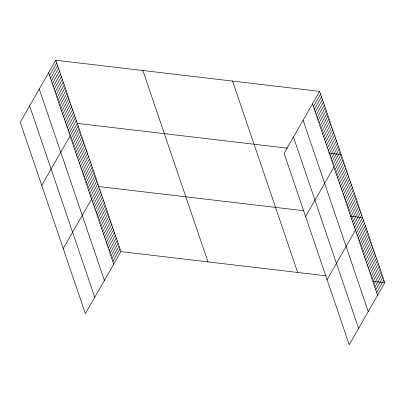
<?xml version="1.0" encoding="UTF-8"?>
<svg xmlns="http://www.w3.org/2000/svg" width="405" height="405" viewBox="0 0 405 405"><rect width="100%" height="100%" fill="white"/><g stroke="black" fill="none" stroke-linecap="round" stroke-linejoin="round"><path stroke-width="0.61" d="M55.774 60.234L20.25 122.264L85.374 313.647L120.898 251.616L55.774 60.234L319.626 91.353L384.75 282.736L349.226 344.766L284.102 153.384L319.626 91.353M49.562 75.457L56.71 62.977M50.498 78.205L57.642 65.726M51.43 80.949L58.578 68.47M52.366 83.698L59.51 71.214M53.298 86.442L60.446 73.963M54.235 89.191L61.383 76.707M55.166 91.935L62.314 79.456M56.103 94.679L63.251 82.2M57.039 97.428L64.182 84.949M57.971 100.172L65.119 87.693M58.907 102.921L66.05 90.436M59.839 105.664L66.987 93.185M60.775 108.408L67.924 95.929M61.707 111.157L68.855 98.678M62.643 113.901L69.792 101.422M63.575 116.65L70.723 104.166M64.511 119.394L71.66 106.915M65.448 122.138L72.591 109.659M66.379 124.887L73.528 112.408M67.316 127.631L74.464 115.152M68.248 130.38L75.396 117.895M69.184 133.123L76.332 120.644M41.74 185.419L77.264 123.388L287.535 148.19M71.052 138.616L78.2 126.137M71.989 141.36L79.132 128.881M72.92 144.109L80.069 131.625M73.857 146.853L81.005 134.374M74.788 149.597L81.937 137.118M75.725 152.346L82.873 139.867M76.656 155.09L83.805 142.611M77.593 157.839L84.741 145.355M78.529 160.582L85.673 148.103M79.461 163.331L86.609 150.847M80.398 166.075L87.546 153.596M81.329 168.819L88.477 156.34M82.266 171.568L89.414 159.089M83.197 174.312L90.345 161.833M84.134 177.061L91.282 164.577M85.07 179.805L92.213 167.326M86.002 182.549L93.15 170.07M86.938 185.298L94.087 172.819M87.87 188.041L95.018 175.562M88.806 190.79L95.955 178.306M89.738 193.534L96.886 181.055M90.674 196.278L97.823 183.799M63.231 248.574L98.754 186.548L304.003 210.757M92.532 201.736L99.681 189.256M93.454 204.449L100.602 191.97M94.375 207.157L101.523 194.678M95.302 209.871L102.445 197.392M96.223 212.584L103.371 200.1M97.144 215.293L104.293 202.814M98.066 218.006L105.214 205.527M98.987 220.715L106.135 208.236M99.913 223.428L107.062 210.949M100.835 226.137L107.983 213.658M101.756 228.85L108.904 216.371M102.678 231.564L109.826 219.08M103.604 234.272L110.752 221.793M104.525 236.986L111.674 224.502M105.447 239.694L112.595 227.215M106.368 242.408L113.516 229.929M107.295 245.116L114.438 232.637M108.216 247.83L115.364 235.351M109.137 250.538L116.286 238.059M110.059 253.252L117.207 240.773M110.985 255.965L118.128 243.481M111.907 258.673L119.055 246.194M112.828 261.387L119.976 248.903M313.414 106.581L320.563 94.102M314.346 109.325L321.494 96.846M315.282 112.074L322.431 99.59M316.219 114.817L323.362 102.338M317.15 117.561L324.299 105.082M318.087 120.31L325.235 107.831M319.018 123.054L326.167 110.575M319.955 125.803L327.103 113.319M320.887 128.547L328.035 116.068M321.823 131.296L328.971 118.812M322.76 134.04L329.903 121.561M323.691 136.784L330.839 124.305M324.628 139.533L331.771 127.054M325.559 142.276L332.707 129.797M326.496 145.025L333.644 132.541M327.427 147.769L334.576 135.29M328.364 150.513L335.512 138.034M329.295 153.262L336.444 140.783M330.232 156.006L337.38 143.527M331.168 158.755L338.312 146.271M332.1 161.499L339.248 149.02M333.037 164.243L340.185 151.764M305.593 216.538L341.116 154.513L328.84 153.065M334.905 169.735L342.053 157.256M335.836 172.484L342.984 160M336.773 175.228L343.921 162.749M337.709 177.972L344.852 165.493M338.641 180.721L345.789 168.242M339.577 183.465L346.726 170.986M340.509 186.214L347.657 173.73M341.445 188.958L348.594 176.479M342.377 191.702L349.525 179.223M343.313 194.451L350.462 181.972M344.25 197.194L351.393 184.715M345.182 199.943L352.33 187.459M346.118 202.687L353.266 190.208M347.05 205.436L354.198 192.952M347.986 208.18L355.134 195.701M348.918 210.924L356.066 198.445M349.854 213.673L357.002 201.194M350.791 216.417L357.934 203.938M351.722 219.166L358.87 206.682M352.659 221.91L359.807 209.431M353.59 224.653L360.739 212.174M354.527 227.402L361.675 214.923M327.083 279.698L362.607 217.667L350.33 216.219M356.385 232.86L363.533 220.381M357.306 235.568L364.454 223.089M358.228 238.282L365.376 225.803M359.149 240.99L366.297 228.511M360.075 243.704L367.219 231.225M360.997 246.417L368.145 233.933M361.918 249.126L369.066 236.647M362.839 251.839L369.988 239.355M363.766 254.548L370.909 242.069M364.687 257.261L371.836 244.782M365.609 259.969L372.757 247.49M366.53 262.683L373.678 250.204M367.457 265.391L374.6 252.912M368.378 268.105L375.526 255.626M369.299 270.818L376.447 258.334M370.221 273.527L377.369 261.048M371.142 276.24L378.29 263.756M372.068 278.949L379.217 266.47M372.99 281.662L380.138 269.183M373.911 284.371L381.059 271.892M374.833 287.084L381.981 274.605M375.759 289.793L382.907 277.314M376.68 292.506L383.829 280.027M120.898 251.616L326.147 275.825M373.03 281.353L384.75 282.736M312.478 103.832L377.602 295.22M303.112 120.184L368.236 311.567M293.468 137.032L358.592 328.414M232.556 81.086L297.68 272.469M142.844 70.5L207.968 261.888M48.625 72.713L113.749 264.095M39.265 89.065L104.389 280.447M29.616 105.913L94.74 297.295"/></g></svg>
